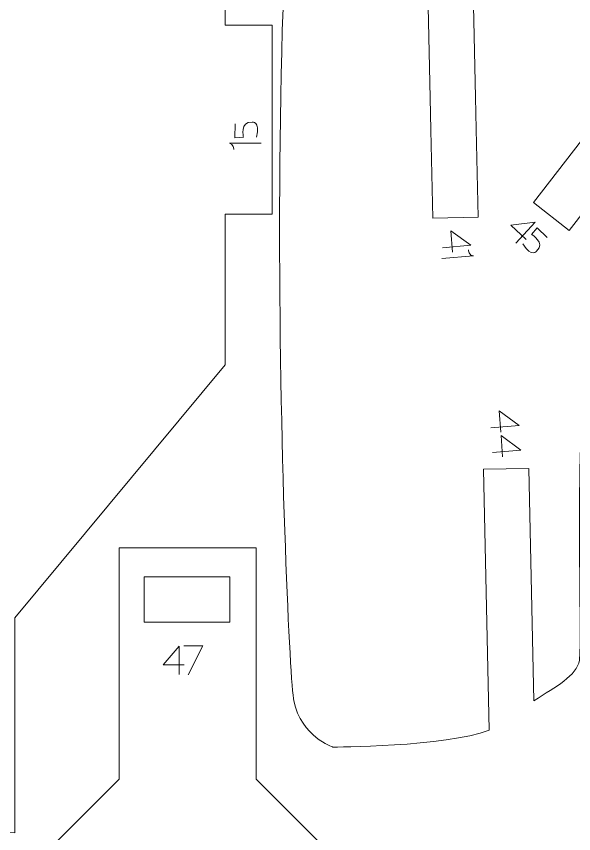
# Model space of a CAD drawing. Header units: centimetres. Extents: x -25 to 25, y -32.5 to 32.5.
# Drawn here: x 1.89 to 5.58, y -17.36 to -11.95 of the extents above; entities that cross this region are included whole.
import ezdxf

# ---------------------------------------------------------------- set-up
doc = ezdxf.new("R2010")
doc.units = ezdxf.units.CM
doc.header["$MEASUREMENT"] = 0
doc.layers.add('Capa 1', color=7, linetype='Continuous')

msp = doc.modelspace()

# ---------------------------------------------------------------- linework, layer by layer
at = {"layer": 'Capa 1', "color": 250, "lineweight": 9}
msp.add_open_spline([(-1.43505, -7.64936), (-1.43505, -7.64936), (-1.57043, -7.64936), (-1.57043, -7.64936), (-1.57043, -7.64936), (-1.57043, -7.64936), (-1.57043, -11.95469), (-1.57043, -11.95469), (-1.57043, -11.95469), (-1.57043, -11.95469), (0.03583, -12.40193), (0.03583, -12.40193), (0.03583, -12.40193), (0.037, -12.39775), (0.11773, -12.10226), (0.11773, -12.10226), (0.11773, -12.10226), (0.11773, -12.10226), (0.80061, -12.29424), (0.80061, -12.29424), (0.80061, -12.29424), (0.80061, -12.29424), (0.71703, -12.59159), (0.71703, -12.59159), (0.71703, -12.59159), (0.71703, -12.59159), (1.01061, -12.67333), (1.01061, -12.67333), (1.01061, -12.67333), (1.01061, -12.67333), (1.32154, -17.34818), (1.32154, -17.34818), (1.32154, -17.34818), (1.32154, -17.34818), (1.88291, -17.34901), (1.88291, -17.34901), (1.88291, -17.34901), (1.88291, -17.34901), (1.88291, -15.92885), (1.88291, -15.92885), (1.88291, -15.92885), (1.88291, -15.92885), (3.27279, -14.2565), (3.27279, -14.2565), (3.27279, -14.2565), (3.27279, -14.2565), (3.27279, -13.26199), (3.27279, -13.26199), (3.27279, -13.26199), (3.27279, -13.26199), (3.58167, -13.26202), (3.58167, -13.26202), (3.58167, -13.26202), (3.58167, -13.26202), (3.58167, -12.01369), (3.58167, -12.01369), (3.58167, -12.01369), (3.58167, -12.01369), (3.27279, -12.01369), (3.27279, -12.01369), (3.27279, -12.01369), (3.27279, -12.01369), (3.27279, -10.89023), (3.27279, -10.89023), (3.27279, -10.89023), (3.27279, -10.89023), (3.58167, -10.89023), (3.58167, -10.89023), (3.58167, -10.89023), (3.58167, -10.89023), (3.58167, -9.6419), (3.58167, -9.6419), (3.58167, -9.6419), (3.58167, -9.6419), (3.27279, -9.64192), (3.27279, -9.64192), (3.27279, -9.64192), (3.27279, -9.64192), (3.27279, -8.87374), (3.27279, -8.87374), (3.27279, -8.87374), (2.33196, -8.63426), (1.67883, -7.7799), (1.69447, -6.8092), (1.69447, -6.8092), (1.71012, -5.8385), (2.43776, -4.99579), (3.38582, -4.78677), (3.38582, -4.78677), (3.38582, -4.78677), (3.38582, -4.03775), (3.38582, -4.03775), (3.38582, -4.03775), (3.38582, -4.03775), (2.76606, -4.03775), (2.76606, -4.03775), (2.76606, -4.03775), (2.76606, -4.03775), (2.76607, -4.34661), (2.76607, -4.34661), (2.76607, -4.34661), (2.76607, -4.34661), (1.54426, -4.34661), (1.54426, -4.34661), (1.54426, -4.34661), (1.54426, -4.34661), (1.5443, -4.03775), (1.5443, -4.03775), (1.5443, -4.03775), (1.5443, -4.03775), (0.72665, -4.03775), (0.72665, -4.03775), (0.72665, -4.03775), (0.72665, -4.03775), (0.20331, -4.22065), (0.20331, -4.22065), (0.20331, -4.22065), (0.20331, -4.22065), (0.30841, -4.51591), (0.30841, -4.51591), (0.30841, -4.51591), (0.30841, -4.51591), (-0.69606, -4.86213), (-0.69606, -4.86213), (-0.69606, -4.86213), (-0.69606, -4.86213), (-0.79671, -4.57012), (-0.79671, -4.57012), (-0.79671, -4.57012), (-0.79671, -4.57012), (-1.57043, -4.84051), (-1.57043, -4.84051), (-1.57043, -4.84051), (-1.57043, -4.84051), (-1.57043, -6.40181), (-1.57043, -6.40181), (-1.57043, -6.40181), (-1.57043, -6.40181), (-1.43505, -6.40103), (-1.43505, -6.40103)], degree=3, knots=[0, 0, 0, 0, 0.0277778, 0.0277778, 0.0277778, 0.0277778, 0.0555556, 0.0555556, 0.0555556, 0.0555556, 0.0833333, 0.0833333, 0.0833333, 0.0833333, 0.1111111, 0.1111111, 0.1111111, 0.1111111, 0.1388889, 0.1388889, 0.1388889, 0.1388889, 0.1666667, 0.1666667, 0.1666667, 0.1666667, 0.1944444, 0.1944444, 0.1944444, 0.1944444, 0.2222222, 0.2222222, 0.2222222, 0.2222222, 0.25, 0.25, 0.25, 0.25, 0.2777778, 0.2777778, 0.2777778, 0.2777778, 0.3055556, 0.3055556, 0.3055556, 0.3055556, 0.3333333, 0.3333333, 0.3333333, 0.3333333, 0.3611111, 0.3611111, 0.3611111, 0.3611111, 0.3888889, 0.3888889, 0.3888889, 0.3888889, 0.4166667, 0.4166667, 0.4166667, 0.4166667, 0.4444444, 0.4444444, 0.4444444, 0.4444444, 0.4722222, 0.4722222, 0.4722222, 0.4722222, 0.5, 0.5, 0.5, 0.5, 0.5277778, 0.5277778, 0.5277778, 0.5277778, 0.5555556, 0.5555556, 0.5555556, 0.5555556, 0.5833333, 0.5833333, 0.5833333, 0.5833333, 0.6111111, 0.6111111, 0.6111111, 0.6111111, 0.6388889, 0.6388889, 0.6388889, 0.6388889, 0.6666667, 0.6666667, 0.6666667, 0.6666667, 0.6944444, 0.6944444, 0.6944444, 0.6944444, 0.7222222, 0.7222222, 0.7222222, 0.7222222, 0.75, 0.75, 0.75, 0.75, 0.7777778, 0.7777778, 0.7777778, 0.7777778, 0.8055556, 0.8055556, 0.8055556, 0.8055556, 0.8333333, 0.8333333, 0.8333333, 0.8333333, 0.8611111, 0.8611111, 0.8611111, 0.8611111, 0.8888889, 0.8888889, 0.8888889, 0.8888889, 0.9166667, 0.9166667, 0.9166667, 0.9166667, 0.9444444, 0.9444444, 0.9444444, 0.9444444, 1, 1, 1, 1], dxfattribs=at)
at = {"layer": 'Capa 1', "color": 250, "lineweight": 18}
for points, knots in [([(3.98279, -16.78293), (3.98279, -16.78293), (4.72559, -16.78319), (5.01672, -16.67042), (5.01672, -16.67042), (5.01672, -16.67042), (4.97946, -14.94771), (4.97946, -14.94771), (4.97946, -14.94771), (4.97946, -14.94771), (5.27939, -14.94123), (5.27939, -14.94123), (5.27939, -14.94123), (5.27939, -14.94123), (5.3126, -16.47672), (5.3126, -16.47672), (5.3126, -16.47672), (5.45986, -16.38119), (5.5939, -16.31414), (5.61311, -16.20867), (5.61311, -16.20867), (5.63232, -16.1032), (5.58253, -14.8407), (5.65334, -14.26686), (5.65334, -14.26686), (5.72416, -13.69303), (5.66986, -13.68547), (5.81067, -13.40409), (5.81067, -13.40409), (5.95148, -13.12272), (5.89746, -13.11922), (5.91924, -12.88777), (5.91924, -12.88777), (5.91924, -12.88777), (5.54575, -13.36911), (5.54575, -13.36911), (5.54575, -13.36911), (5.54575, -13.36911), (5.30873, -13.18519), (5.30873, -13.18519), (5.30873, -13.18519), (5.30873, -13.18519), (5.94458, -12.36576), (5.94458, -12.36576), (5.94458, -12.36576), (5.95475, -11.56224), (5.85832, -10.54053), (5.68424, -10.04671), (5.68424, -10.04671), (5.40798, -9.26312), (4.99311, -8.19721), (4.83667, -8.24808), (4.83667, -8.24808), (4.83459, -8.24876), (4.83459, -8.24876), (4.83459, -8.24876), (4.83459, -8.24876), (4.83459, -8.24876), (4.92626, -12.48765), (4.92626, -12.48765), (4.92626, -12.48765), (4.92626, -12.48765), (4.93084, -12.69927), (4.93084, -12.69927), (4.93084, -12.69927), (4.93084, -12.69927), (4.94342, -13.28122), (4.94342, -13.28122), (4.94342, -13.28122), (4.94342, -13.28122), (4.64349, -13.2877), (4.64349, -13.2877), (4.64349, -13.2877), (4.64349, -13.2877), (4.63091, -12.70576), (4.63091, -12.70576), (4.63091, -12.70576), (4.63091, -12.70576), (4.62633, -12.49413), (4.62633, -12.49413), (4.62633, -12.49413), (4.62633, -12.49413), (4.53716, -8.37081), (4.53716, -8.37081), (4.53716, -8.37081), (4.3943, -8.51739), (4.20702, -8.83037), (3.94638, -9.49038), (3.94638, -9.49038), (3.45047, -10.74611), (3.67632, -16.24041), (3.72587, -16.47707), (3.72587, -16.47707), (3.77543, -16.71374), (3.98279, -16.78293), (3.98279, -16.78293)], [0, 0, 0, 0, 0.04, 0.04, 0.04, 0.04, 0.08, 0.08, 0.08, 0.08, 0.12, 0.12, 0.12, 0.12, 0.16, 0.16, 0.16, 0.16, 0.2, 0.2, 0.2, 0.2, 0.24, 0.24, 0.24, 0.24, 0.28, 0.28, 0.28, 0.28, 0.32, 0.32, 0.32, 0.32, 0.36, 0.36, 0.36, 0.36, 0.4, 0.4, 0.4, 0.4, 0.44, 0.44, 0.44, 0.44, 0.48, 0.48, 0.48, 0.48, 0.52, 0.52, 0.52, 0.52, 0.56, 0.56, 0.56, 0.56, 0.6, 0.6, 0.6, 0.6, 0.64, 0.64, 0.64, 0.64, 0.68, 0.68, 0.68, 0.68, 0.72, 0.72, 0.72, 0.72, 0.76, 0.76, 0.76, 0.76, 0.8, 0.8, 0.8, 0.8, 0.84, 0.84, 0.84, 0.84, 0.88, 0.88, 0.88, 0.88, 0.92, 0.92, 0.92, 0.92, 1, 1, 1, 1]), ([(5.84744, -20.14103), (5.84744, -20.14103), (5.70944, -19.59283), (5.70944, -19.59283), (5.70944, -19.59283), (5.70944, -19.59283), (4.48921, -18.00671), (4.48921, -18.00671), (4.48921, -18.00671), (4.48921, -18.00671), (3.52347, -17.04097), (3.52347, -17.04097), (3.52347, -17.04097), (3.52347, -17.04097), (3.47654, -16.99404), (3.47654, -16.99404), (3.47654, -16.99404), (3.47654, -16.99404), (3.47654, -15.46726), (3.47654, -15.46726), (3.47654, -15.46726), (3.47654, -15.46726), (2.5726, -15.46726), (2.5726, -15.46726), (2.5726, -15.46726), (2.5726, -15.46726), (2.5726, -16.99404), (2.5726, -16.99404), (2.5726, -16.99404), (2.5726, -16.99404), (2.52567, -17.04097), (2.52567, -17.04097), (2.52567, -17.04097), (2.52567, -17.04097), (1.63114, -17.9355), (1.63114, -17.9355), (1.63114, -17.9355), (1.63114, -17.9355), (0.36176, -19.56899), (0.36176, -19.56899), (0.36176, -19.56899), (0.36176, -19.56899), (0.2017, -20.14103), (0.2017, -20.14103)], [0, 0, 0, 0, 0.0833333, 0.0833333, 0.0833333, 0.0833333, 0.1666667, 0.1666667, 0.1666667, 0.1666667, 0.25, 0.25, 0.25, 0.25, 0.3333333, 0.3333333, 0.3333333, 0.3333333, 0.4166667, 0.4166667, 0.4166667, 0.4166667, 0.5, 0.5, 0.5, 0.5, 0.5833333, 0.5833333, 0.5833333, 0.5833333, 0.6666667, 0.6666667, 0.6666667, 0.6666667, 0.75, 0.75, 0.75, 0.75, 0.8333333, 0.8333333, 0.8333333, 0.8333333, 1, 1, 1, 1]), ([(3.30267, -15.6584), (3.30267, -15.6584), (2.73766, -15.6584), (2.73766, -15.6584), (2.73766, -15.6584), (2.73766, -15.6584), (2.73766, -15.9584), (2.73766, -15.9584), (2.73766, -15.9584), (2.73766, -15.9584), (3.30267, -15.9584), (3.30267, -15.9584), (3.30267, -15.9584), (3.30267, -15.9584), (3.30267, -15.6584), (3.30267, -15.6584)], [0, 0, 0, 0, 0.2, 0.2, 0.2, 0.2, 0.4, 0.4, 0.4, 0.4, 0.6, 0.6, 0.6, 0.6, 1, 1, 1, 1])]:
    msp.add_open_spline(points, degree=3, knots=knots, dxfattribs=at)
at = {"layer": 'Capa 1', "color": 22, "lineweight": 5}
for points, knots in [([(3.33708, -12.66528), (3.33708, -12.66528), (3.33653, -12.75675), (3.33653, -12.75675), (3.33653, -12.75675), (3.33653, -12.75675), (3.39291, -12.75346), (3.39291, -12.75346)], [0, 0, 0, 0, 0.3333333, 0.3333333, 0.3333333, 0.3333333, 1, 1, 1, 1]), ([(3.39291, -12.75346), (3.39291, -12.75346), (3.36885, -12.64837), (3.45008, -12.65455), (3.45008, -12.65455), (3.45008, -12.65455), (3.50577, -12.64344), (3.47856, -12.75346)], [0, 0, 0, 0, 0.3333333, 0.3333333, 0.3333333, 0.3333333, 1, 1, 1, 1]), ([(5.26216, -13.42928), (5.26216, -13.42928), (5.16015, -13.33389), (5.16015, -13.33389), (5.16015, -13.33389), (5.16015, -13.33389), (5.32131, -13.31536), (5.32131, -13.31536), (5.32131, -13.31536), (5.32131, -13.31536), (5.19384, -13.45343), (5.19384, -13.45343)], [0, 0, 0, 0, 0.25, 0.25, 0.25, 0.25, 0.5, 0.5, 0.5, 0.5, 1, 1, 1, 1]), ([(4.77538, -13.51203), (4.77538, -13.51203), (4.76359, -13.37287), (4.76359, -13.37287), (4.76359, -13.37287), (4.76359, -13.37287), (4.89562, -13.46711), (4.89562, -13.46711), (4.89562, -13.46711), (4.89562, -13.46711), (4.70849, -13.48418), (4.70849, -13.48418)], [0, 0, 0, 0, 0.25, 0.25, 0.25, 0.25, 0.5, 0.5, 0.5, 0.5, 1, 1, 1, 1]), ([(5.3998, -13.4158), (5.3998, -13.4158), (5.33337, -13.35292), (5.33337, -13.35292), (5.33337, -13.35292), (5.33337, -13.35292), (5.29726, -13.39635), (5.29726, -13.39635)], [0, 0, 0, 0, 0.3333333, 0.3333333, 0.3333333, 0.3333333, 1, 1, 1, 1]), ([(5.29726, -13.39635), (5.29726, -13.39635), (5.39045, -13.45056), (5.33045, -13.50566), (5.33045, -13.50566), (5.33045, -13.50566), (5.30052, -13.55393), (5.23875, -13.4589)], [0, 0, 0, 0, 0.3333333, 0.3333333, 0.3333333, 0.3333333, 1, 1, 1, 1]), ([(5.09334, -14.70115), (5.09334, -14.70115), (5.08312, -14.56187), (5.08312, -14.56187), (5.08312, -14.56187), (5.08312, -14.56187), (5.21409, -14.65759), (5.21409, -14.65759), (5.21409, -14.65759), (5.21409, -14.65759), (5.02677, -14.67255), (5.02677, -14.67255)], [0, 0, 0, 0, 0.25, 0.25, 0.25, 0.25, 0.5, 0.5, 0.5, 0.5, 1, 1, 1, 1]), ([(5.10531, -14.86418), (5.10531, -14.86418), (5.09509, -14.72489), (5.09509, -14.72489), (5.09509, -14.72489), (5.09509, -14.72489), (5.22605, -14.82061), (5.22605, -14.82061), (5.22605, -14.82061), (5.22605, -14.82061), (5.03874, -14.83557), (5.03874, -14.83557)], [0, 0, 0, 0, 0.25, 0.25, 0.25, 0.25, 0.5, 0.5, 0.5, 0.5, 1, 1, 1, 1]), ([(3.00204, -16.23951), (3.00204, -16.23951), (2.86238, -16.23951), (2.86238, -16.23951), (2.86238, -16.23951), (2.86238, -16.23951), (2.96743, -16.1159), (2.96743, -16.1159), (2.96743, -16.1159), (2.96743, -16.1159), (2.96864, -16.30381), (2.96864, -16.30381)], [0, 0, 0, 0, 0.25, 0.25, 0.25, 0.25, 0.5, 0.5, 0.5, 0.5, 1, 1, 1, 1]), ([(2.99871, -16.11507), (2.99871, -16.11507), (3.12397, -16.11507), (3.12397, -16.11507), (3.12397, -16.11507), (3.12397, -16.11507), (3.02675, -16.30465), (3.02675, -16.30465)], [0, 0, 0, 0, 0.3333333, 0.3333333, 0.3333333, 0.3333333, 1, 1, 1, 1])]:
    msp.add_open_spline(points, degree=3, knots=knots, dxfattribs=at)
for points in [[(3.32908, -12.83555), (3.32908, -12.83555), (3.32743, -12.79514), (3.29966, -12.7935)], [(3.29966, -12.7935), (3.29966, -12.7935), (3.50917, -12.7935), (3.50917, -12.7935)], [(4.87958, -13.49831), (4.87958, -13.49831), (4.88464, -13.53844), (4.91245, -13.53773)], [(4.91245, -13.53773), (4.91245, -13.53773), (4.70368, -13.55542), (4.70368, -13.55542)]]:
    msp.add_open_spline(points, degree=3, dxfattribs=at)

doc.saveas('drawing.dxf')
